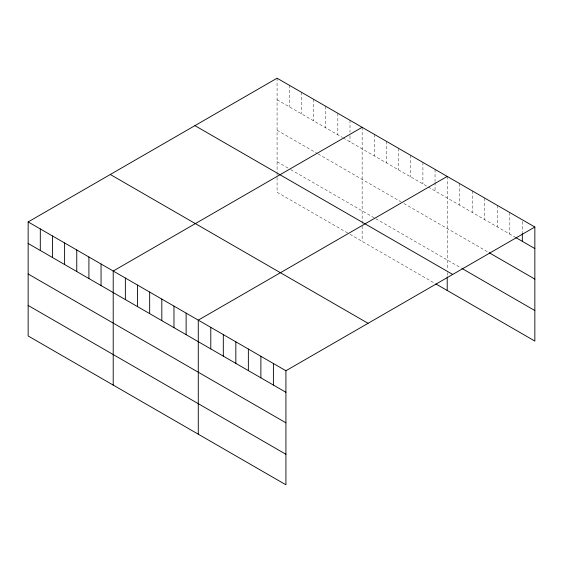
<?xml version="1.0" encoding="UTF-8"?>
<svg xmlns="http://www.w3.org/2000/svg" width="563" height="563" viewBox="0 0 563 563"><rect width="100%" height="100%" fill="white"/><g stroke="black" fill="none" stroke-linecap="round" stroke-linejoin="round"><path stroke-width="0.42" stroke-dasharray="2.81 2.11" d="M277.08 78.201L277.08 171.905M277.08 99.75L342.395 137.463M343.156 137.9L427.465 186.571M428.225 187.015L514.962 237.093M277.08 130.278L317.335 153.516M318.095 153.959L400.877 201.751M403.917 203.503L488.452 252.308M277.08 161.729L289.234 168.745M290.754 169.625L374.296 217.853M375.817 218.733L461.203 268.03M347.716 233.033L277.08 192.257L277.08 176.993M349.996 234.349L435.058 283.463M522.33 221.519L522.33 232.723M509.811 212.568L509.811 234.117M497.291 205.34L497.291 226.889M484.771 198.113L484.771 219.661M472.251 190.885L472.251 212.434M459.732 183.651L459.732 205.199M447.212 176.423L447.212 269.276M447.212 272.668L447.212 275.216M435.058 169.407L435.058 181.476M435.058 182.342L435.058 190.956M422.904 162.397L422.904 183.939M410.751 155.381L410.751 176.93M398.604 148.365L398.604 169.913M386.45 141.348L386.45 162.897M374.296 134.332L374.296 155.881M362.143 127.315L362.143 224.405M362.143 226.101L362.143 241.365M349.996 120.299L349.996 132.368M349.996 135.817L349.996 141.848M337.842 113.283L337.842 134.831M325.688 106.266L325.688 127.815M313.542 99.25L313.542 120.799M301.388 92.233L301.388 113.782M289.234 85.217L289.234 106.766M277.08 172.75L277.08 175.297"/><path stroke-width="0.84" d="M534.85 227.023L285.92 370.743L285.92 484.799L28.15 335.977L28.15 221.921L277.08 78.201L534.85 227.023L534.85 341.079L435.818 283.9M362.143 127.315L113.212 271.035L113.212 385.085M447.212 176.423L198.275 320.143L198.275 434.2M515.701 237.516L534.85 248.572M489.191 252.738L534.85 279.1M461.941 268.452L534.85 310.551M194.932 125.633L452.701 274.455M110.299 174.495L368.068 323.317M28.15 221.921L285.92 370.743M28.15 243.469L285.92 392.291M28.15 273.998L285.92 422.82M28.15 305.449L285.92 454.271M522.33 233.589L522.33 241.344M447.212 276.912L447.212 290.48M273.4 363.515L273.4 385.064M260.88 356.288L260.88 377.836M248.36 349.06L248.36 370.609M235.834 341.832L235.834 363.381M223.314 334.605L223.314 356.154M210.794 327.37L210.794 348.919M186.128 313.127L186.128 334.675M173.974 306.117L173.974 327.659M161.82 299.101L161.82 320.65M149.667 292.084L149.667 313.633M137.52 285.068L137.52 306.617M125.366 278.052L125.366 299.6M101.058 264.019L101.058 285.568M88.912 257.002L88.912 278.551M76.758 249.986L76.758 271.535M64.604 242.97L64.604 264.519M52.45 235.953L52.45 257.502M40.304 228.937L40.304 250.486"/></g></svg>
